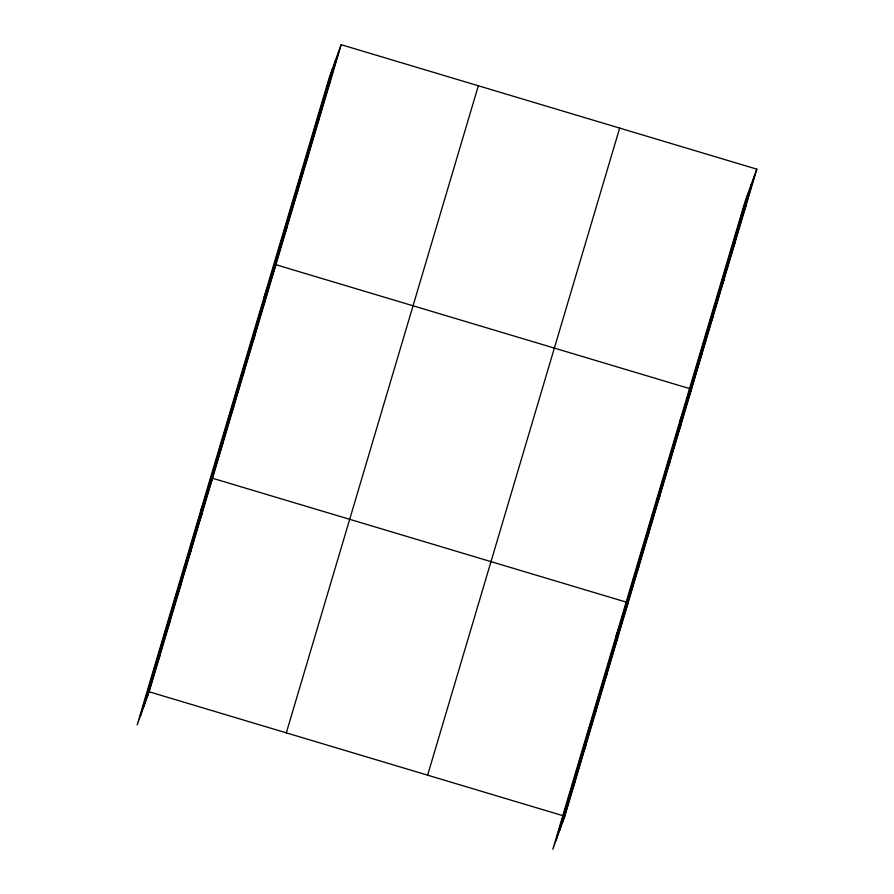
<?xml version="1.0" encoding="UTF-8"?>
<svg xmlns="http://www.w3.org/2000/svg" width="894" height="894" viewBox="0 0 894 894"><rect width="100%" height="100%" fill="white"/><g stroke="black" fill="none" stroke-linecap="round" stroke-linejoin="round"><path stroke-width="1.34" d="M140.447 715.815L332.479 68.737M143.811 706.517L335.842 59.44M147.085 697.499L339.105 50.41M341.184 44.7L329.216 77.756L137.184 724.844L149.153 691.777L341.184 44.7L756.816 169.156L564.784 816.244L552.816 849.3L744.847 202.223L756.816 169.156M286.315 732.856L478.335 85.768M427.623 775.165L619.654 128.088M556.09 840.271L748.122 193.193M559.454 830.973L751.485 183.896M562.717 821.955L754.748 174.866M328.232 87.087L330.299 81.365M317.348 123.752L319.415 118.042M306.463 160.417L308.531 154.707M295.579 197.082L297.657 191.372M284.705 233.759L286.773 228.037M263.92 297.769L275.888 264.713L691.531 389.169L679.563 422.225M263.261 306.016L265.328 300.295M252.7 341.597L254.768 335.887M242.14 377.19L244.207 371.479M231.58 412.782L233.647 407.061M221.008 448.375L223.075 442.653M200.547 511.301L212.515 478.245L628.158 602.701L616.189 635.768M199.887 519.548L201.955 513.838M189.327 555.14L191.394 549.419M178.766 590.733L180.834 585.011M168.206 626.314L170.273 620.604M157.646 661.906L159.713 656.196M743.864 211.543L745.931 205.821M732.991 248.208L735.058 242.497M722.106 284.873L724.174 279.163M711.222 321.538L713.289 315.828M700.337 358.215L702.405 352.493M678.904 430.472L680.971 424.751M668.332 466.053L670.399 460.343M657.772 501.646L659.839 495.935M647.211 537.238L649.279 531.528M636.651 572.831L638.718 567.109M615.53 644.004L617.598 638.294M604.97 679.596L607.037 673.886M594.409 715.189L596.477 709.467M583.838 750.77L585.916 745.06M573.277 786.362L575.345 780.652M149.153 691.777L564.784 816.244"/></g></svg>
